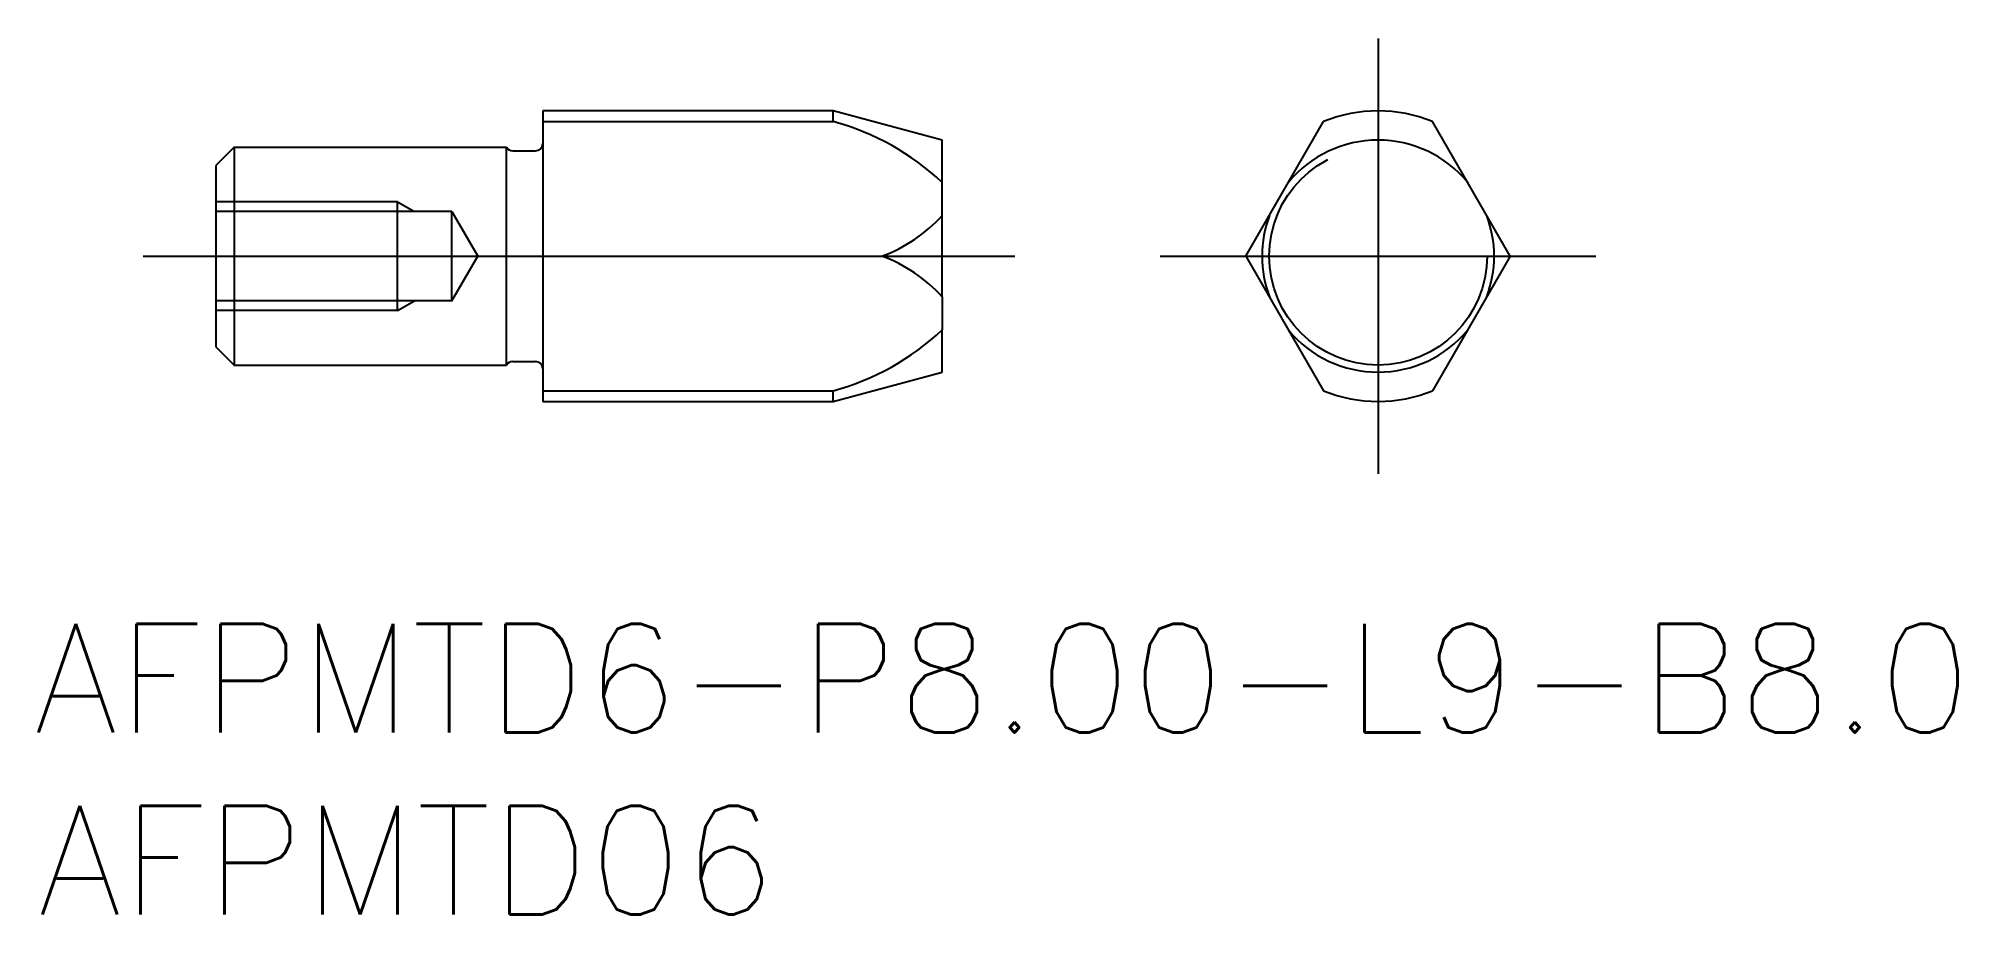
# Model space of a CAD drawing. Extents: x -36.9 to 16, y -18.1 to 6.
import ezdxf

# ---------------------------------------------------------------- set-up
doc = ezdxf.new("R2010")
doc.units = 0
doc.linetypes.add('CENTER', pattern=[50.8, 31.75, -6.35, 6.35, -6.35])
doc.linetypes.add('DASHED', pattern=[19.05, 12.7, -6.35])
doc.layers.get('0').update_dxf_attribs({"linetype": 'CONTINUOUS'})
doc.layers.add('CENTER', color=1, linetype='CONTINUOUS')
doc.styles.get("Standard").update_dxf_attribs({"font": 'txt.shx', "height": 3, "bigfont": 'bigfont.shx'})

msp = doc.modelspace()

# ---------------------------------------------------------------- linework, layer by layer
at = {"color": 7, "linetype": 'CONTINUOUS'}
for p, q in [((-23, 4), (-23, -4)), ((-15, 4), (-23, 4)), ((-23, 3.708), (-15, 3.708)), ((-15, 3.708), (-15, 4)), ((-12, 3.196), (-15, 4)), ((-3.641, 0), (-1.5, 3.708)), ((3.641, 0), (1.5, 3.708)), ((-12, 2.029), (-12, 3.196)), ((-31.5, 3), (-32, 2.5)), ((-31.5, 3), (-24, 3)), ((-31.5, 3), (-31.5, -3)), ((-24, -3), (-24, 3)), ((-23.827, 2.9), (-23.2, 2.9)), ((-32, 2.5), (-32, -2.5)), ((-12, 1.124), (-12, 2.029)), ((-12, -1.124), (-12, 1.124)), ((-23, 0), (-13.66, 0)), ((-3.641, 0), (-1.5, -3.708)), ((3.641, 0), (1.5, -3.708)), ((-12, -1.124), (-12, -2.029)), ((-12, -3.196), (-12, -2.029)), ((-32, -2.5), (-31.5, -3)), ((-31.5, -3), (-24, -3)), ((-23.827, -2.9), (-23.2, -2.9)), ((-15, -4), (-12, -3.196)), ((-23, -3.708), (-15, -3.708)), ((-23, -4), (-15, -4)), ((-15, -4), (-15, -3.708))]:
    msp.add_line(p, q, dxfattribs=at)
at = {"color": 3, "linetype": 'DASHED'}
for p, q in [((-27, 1.5), (-32, 1.5)), ((-25.5, 1.23), (-32, 1.23)), ((-27, -1.5), (-27, 1.5)), ((-27, 1.5), (-26.531, 1.23)), ((-25.5, -1.23), (-25.5, 1.23)), ((-25.5, 1.23), (-24.79, 0)), ((-25.5, -1.23), (-24.79, 0)), ((-25.5, -1.23), (-32, -1.23)), ((-27, -1.5), (-32, -1.5)), ((-27, -1.5), (-26.531, -1.23))]:
    msp.add_line(p, q, dxfattribs=at)
msp.add_circle((0, 0), 3, dxfattribs=at)
at = {"color": 7, "linetype": 'CONTINUOUS'}
for centre, radius, start, end in [((-16.857, -3.13), 7.086, 46.7306, 74.8093), ((0, 0), 4, 67.9757, 112.0243), ((0, 0), 3.196, 39.4162, 140.5838), ((-23.827, 3.1), 0.2, 210, 270), ((-23.2, 3.1), 0.2, 270, 0), ((-15.162, 4.006), 4.279, 290.5538, 317.6455), ((0, 0), 3.196, 159.4162, 200.5838), ((0, 0), 3.196, 339.4162, 20.5838), ((-15.162, -4.006), 4.279, 42.3545, 69.4462), ((-16.857, 3.13), 7.086, 285.1907, 313.2694), ((0, 0), 3.196, 219.4162, 320.5838), ((-23.827, -3.1), 0.2, 90, 150), ((-23.2, -3.1), 0.2, 0, 90), ((0, 0), 4, 247.9757, 292.0243)]:
    msp.add_arc(centre, radius, start, end, dxfattribs=at)
at = {"layer": 'CENTER', "color": 1, "linetype": 'CENTER'}
for p, q in [((0, 6), (0, -6)), ((-34, 0), (-10, 0)), ((-6, 0), (6, 0))]:
    msp.add_line(p, q, dxfattribs=at)

# ---------------------------------------------------------------- texts
at = {"color": 7, "linetype": 'CONTINUOUS'}
for s, p in [('AFPMTD6-P8.00-L9-B8.0', (-37.015, -13.126)), ('AFPMTD06', (-36.902, -18.14))]:
    msp.add_text(s, height=3, dxfattribs=at).set_placement(p)

doc.saveas('drawing.dxf')
